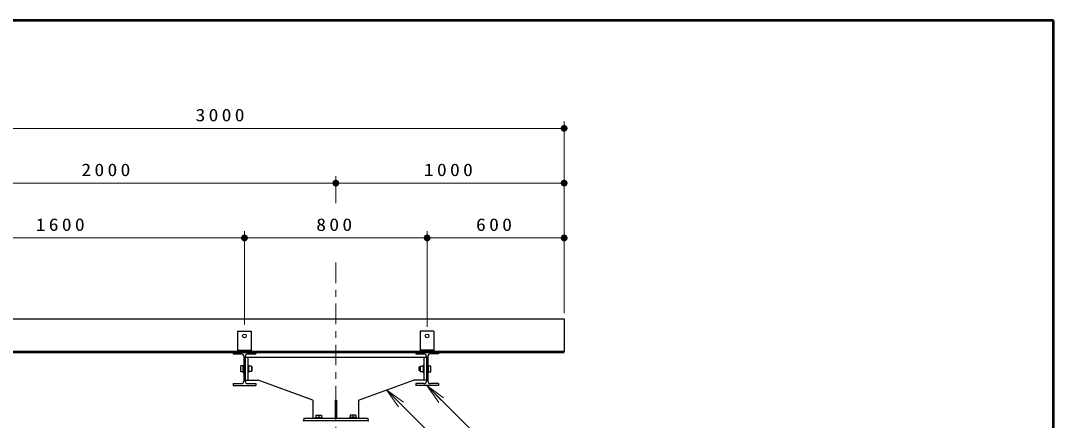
# Model space of a CAD drawing. Units: millimetres on the paper, scale 1:30. Extents: x -365 to 0, y -5 to 257.
# Drawn here: x -150.8 to 0, y 198.6 to 257 of the extents above; entities that cross this region are included whole.
import ezdxf

# ---------------------------------------------------------------- set-up
doc = ezdxf.new("R2010")
doc.units = ezdxf.units.MM
doc.linetypes.add('USER2', pattern=[6, 3, -1, 1, -1])
doc.layers.add('LY_1', color=7, linetype='Continuous', lineweight=25)
doc.layers.add('LY_3', color=7, linetype='Continuous', lineweight=13)
doc.styles.add('ＭＳ ゴシック', font='')
doc.styles.get('ＭＳ ゴシック').set_extended_font_data('MS Gothic')

# ---------------------------------------------------------------- blocks, each defined once
blk = doc.blocks.new('filled_dot')
at = {"color": 0, "linetype": 'Continuous', "lineweight": -2, "const_width": 1.25}
blk.add_lwpolyline([(-0.625, 0, 1), (0.625, 0, 1)], format="xyb", close=True, dxfattribs=at)

msp = doc.modelspace()

# ---------------------------------------------------------------- linework, layer by layer
at = {"layer": 'LY_1', "lineweight": 13}
for p, q in [((-171.416, 241.276), (-71.416, 241.276)), ((-71.416, 214.311), (-71.416, 242.276)), ((-104.749, 230.35), (-104.749, 234.276)), ((-171.416, 233.276), (-104.749, 233.276)), ((-104.749, 233.276), (-71.416, 233.276)), ((-118.083, 212.645), (-118.083, 226.276)), ((-91.416, 212.311), (-91.416, 226.276)), ((-71.416, 214.311), (-71.416, 226.276)), ((-171.416, 225.276), (-118.083, 225.276)), ((-118.083, 225.276), (-91.416, 225.276)), ((-91.416, 225.276), (-71.416, 225.276)), ((-89.713, 201.236), (-91.481, 203.711)), ((-91.481, 203.711), (-89.006, 201.944)), ((-91.481, 203.711), (-89.36, 201.59)), ((-95.584, 200.61), (-97.351, 203.085)), ((-97.351, 203.085), (-94.876, 201.317)), ((-97.351, 203.085), (-95.23, 200.963))]:
    msp.add_line(p, q, dxfattribs=at)
at = {"layer": 'LY_1', "linetype": 'USER2', "lineweight": 13}
msp.add_line((-104.749, 221.682), (-104.749, 89.39), dxfattribs=at)
at = {"layer": 'LY_1'}
for p, q in [((-171.416, 213.478), (-71.416, 213.478)), ((-71.416, 213.478), (-71.416, 208.645)), ((-119.083, 211.645), (-117.083, 211.645)), ((-119.083, 211.645), (-119.083, 208.645)), ((-117.083, 211.645), (-117.083, 208.645)), ((-90.416, 211.645), (-92.416, 211.645)), ((-92.416, 211.645), (-92.416, 208.645)), ((-90.416, 211.645), (-90.416, 208.645)), ((-119.749, 208.645), (-116.416, 208.645)), ((-119.749, 208.645), (-119.749, 208.345)), ((-119.749, 208.345), (-118.549, 208.345)), ((-119.083, 208.878), (-117.083, 208.878)), ((-117.616, 208.345), (-116.416, 208.345)), ((-116.416, 208.645), (-116.416, 208.345)), ((-89.749, 208.645), (-93.083, 208.645)), ((-93.083, 208.645), (-93.083, 208.345)), ((-93.083, 208.345), (-91.883, 208.345)), ((-90.416, 208.878), (-92.416, 208.878)), ((-89.749, 208.345), (-90.949, 208.345)), ((-89.749, 208.645), (-89.749, 208.345)), ((-118.636, 205.745), (-118.636, 206.611)), ((-118.269, 206.611), (-118.636, 206.611)), ((-118.269, 206.711), (-118.183, 206.711)), ((-118.269, 205.645), (-118.269, 206.711)), ((-118.183, 207.978), (-118.183, 204.378)), ((-117.983, 207.978), (-117.983, 204.378)), ((-117.983, 207.845), (-91.516, 207.845)), ((-117.583, 207.845), (-117.583, 204.511)), ((-117.496, 206.711), (-117.583, 206.711)), ((-117.496, 206.711), (-117.496, 205.645)), ((-117.063, 206.578), (-117.496, 206.578)), ((-117.063, 206.578), (-117.063, 205.778)), ((-92.436, 206.578), (-92.436, 205.778)), ((-92.436, 206.578), (-92.003, 206.578)), ((-92.003, 206.711), (-91.916, 206.711)), ((-92.003, 206.711), (-92.003, 205.645)), ((-91.916, 207.845), (-91.916, 204.511)), ((-91.516, 207.978), (-91.516, 204.378)), ((-91.316, 207.978), (-91.316, 204.378)), ((-91.229, 206.711), (-91.316, 206.711)), ((-91.229, 205.645), (-91.229, 206.711)), ((-91.229, 206.611), (-90.863, 206.611)), ((-90.863, 205.745), (-90.863, 206.611)), ((-118.269, 205.745), (-118.636, 205.745)), ((-118.269, 205.645), (-118.183, 205.645)), ((-117.496, 205.645), (-117.583, 205.645)), ((-117.063, 205.778), (-117.496, 205.778)), ((-116.936, 206.445), (-117.063, 206.445)), ((-116.936, 205.911), (-117.063, 205.911)), ((-116.936, 205.911), (-116.936, 206.445)), ((-92.563, 205.911), (-92.563, 206.445)), ((-92.563, 206.445), (-92.436, 206.445)), ((-92.563, 205.911), (-92.436, 205.911)), ((-92.436, 205.778), (-92.003, 205.778)), ((-92.003, 205.645), (-91.916, 205.645)), ((-91.229, 205.645), (-91.316, 205.645)), ((-91.229, 205.745), (-90.863, 205.745)), ((-119.749, 204.011), (-119.749, 203.711)), ((-119.749, 204.011), (-118.549, 204.011)), ((-119.749, 203.711), (-116.416, 203.711)), ((-117.983, 204.511), (-116.083, 204.511)), ((-117.616, 204.011), (-116.416, 204.011)), ((-116.416, 204.011), (-116.416, 203.711)), ((-108.083, 201.611), (-116.083, 204.511)), ((-101.416, 201.611), (-93.416, 204.511)), ((-91.516, 204.511), (-93.416, 204.511)), ((-91.883, 204.011), (-93.083, 204.011)), ((-93.083, 204.011), (-93.083, 203.711)), ((-89.749, 203.711), (-93.083, 203.711)), ((-89.749, 204.011), (-90.949, 204.011)), ((-89.749, 204.011), (-89.749, 203.711)), ((-108.083, 201.611), (-108.083, 198.945)), ((-104.849, 201.611), (-104.849, 198.945)), ((-104.849, 201.611), (-104.649, 201.611)), ((-104.649, 201.611), (-104.649, 198.945)), ((-101.416, 201.611), (-101.416, 198.945)), ((-109.583, 198.645), (-99.916, 198.645)), ((-109.416, 198.945), (-109.416, 198.645)), ((-109.416, 198.945), (-100.083, 198.945)), ((-100.083, 198.945), (-100.083, 198.645))]:
    msp.add_line(p, q, dxfattribs=at)
at = {"layer": 'LY_1', "color": 140, "lineweight": 50}
msp.add_line((-171.416, 208.645), (-71.416, 208.645), dxfattribs=at)
at = {"layer": 'LY_1', "color": 1}
for p, q in [((-107.749, 199.05), (-106.749, 199.05)), ((-107.749, 199.05), (-107.749, 198.944)), ((-107.649, 199.384), (-107.649, 199.05)), ((-107.649, 199.384), (-106.849, 199.384)), ((-107.249, 199.384), (-107.249, 199.05)), ((-106.849, 199.384), (-106.849, 199.05)), ((-106.749, 199.05), (-106.749, 198.944)), ((-101.749, 199.05), (-102.749, 199.05)), ((-102.749, 199.05), (-102.749, 198.944)), ((-102.649, 199.384), (-102.649, 199.05)), ((-101.849, 199.384), (-102.649, 199.384)), ((-102.249, 199.384), (-102.249, 199.05)), ((-101.849, 199.384), (-101.849, 199.05)), ((-101.749, 199.05), (-101.749, 198.944))]:
    msp.add_line(p, q, dxfattribs=at)
at = {"layer": 'LY_1', "lineweight": 13}
for points in [[(-91.481, 203.711), (-75.464, 187.694), (-30.162, 187.694)], [(-97.351, 203.085), (-75.449, 181.182), (-42.347, 181.182)]]:
    msp.add_lwpolyline(points, dxfattribs=at)
at = {"layer": 'LY_1'}
for centre in [(-118.083, 210.978), (-91.416, 210.978)]:
    msp.add_circle(centre, 0.267, dxfattribs=at)
for centre, start, end in [((-118.549, 207.978), 0, 89.99998), ((-117.616, 207.978), 89.99998, 179.99996), ((-91.883, 207.978), 0, 89.99998), ((-90.949, 207.978), 89.99998, 179.99996), ((-118.549, 204.378), 270.00002, 0), ((-117.616, 204.378), 179.99996, 269.99995), ((-91.883, 204.378), 270.00002, 0), ((-90.949, 204.378), 179.99996, 269.99995)]:
    msp.add_arc(centre, 0.367, start, end, dxfattribs=at)
at = {"layer": 'LY_3', "lineweight": 50}
for p, q in [((0, 257), (-365, 257)), ((0, 0), (0, 257))]:
    msp.add_line(p, q, dxfattribs=at)

# ---------------------------------------------------------------- block references
at = {"layer": 'LY_1', "lineweight": 13, "xscale": 0.4, "yscale": 0.4, "rotation": 180}
for p in [(-71.416, 241.276), (-104.749, 233.276), (-71.416, 233.276), (-118.083, 225.276), (-91.416, 225.276), (-71.416, 225.276)]:
    msp.add_blockref('filled_dot', p, dxfattribs=at)

# ---------------------------------------------------------------- texts
at = {"layer": 'LY_1', "char_height": 1.833, "attachment_point": 8, "style": 'ＭＳ ゴシック'}
for s, insert in [('\\T1.33;\\W1.15;3000', (-121.416, 242.276)), ('\\T1.33;\\W1.15;2000', (-138.083, 234.276)), ('\\T1.33;\\W1.15;1000', (-88.083, 234.276)), ('\\T1.33;\\W1.15;1600', (-144.749, 226.276)), ('\\T1.33;\\W1.15;800', (-104.749, 226.276)), ('\\T1.33;\\W1.15;600', (-81.416, 226.276))]:
    msp.add_mtext(s, dxfattribs=dict(at, insert=insert))

doc.saveas('drawing.dxf')
